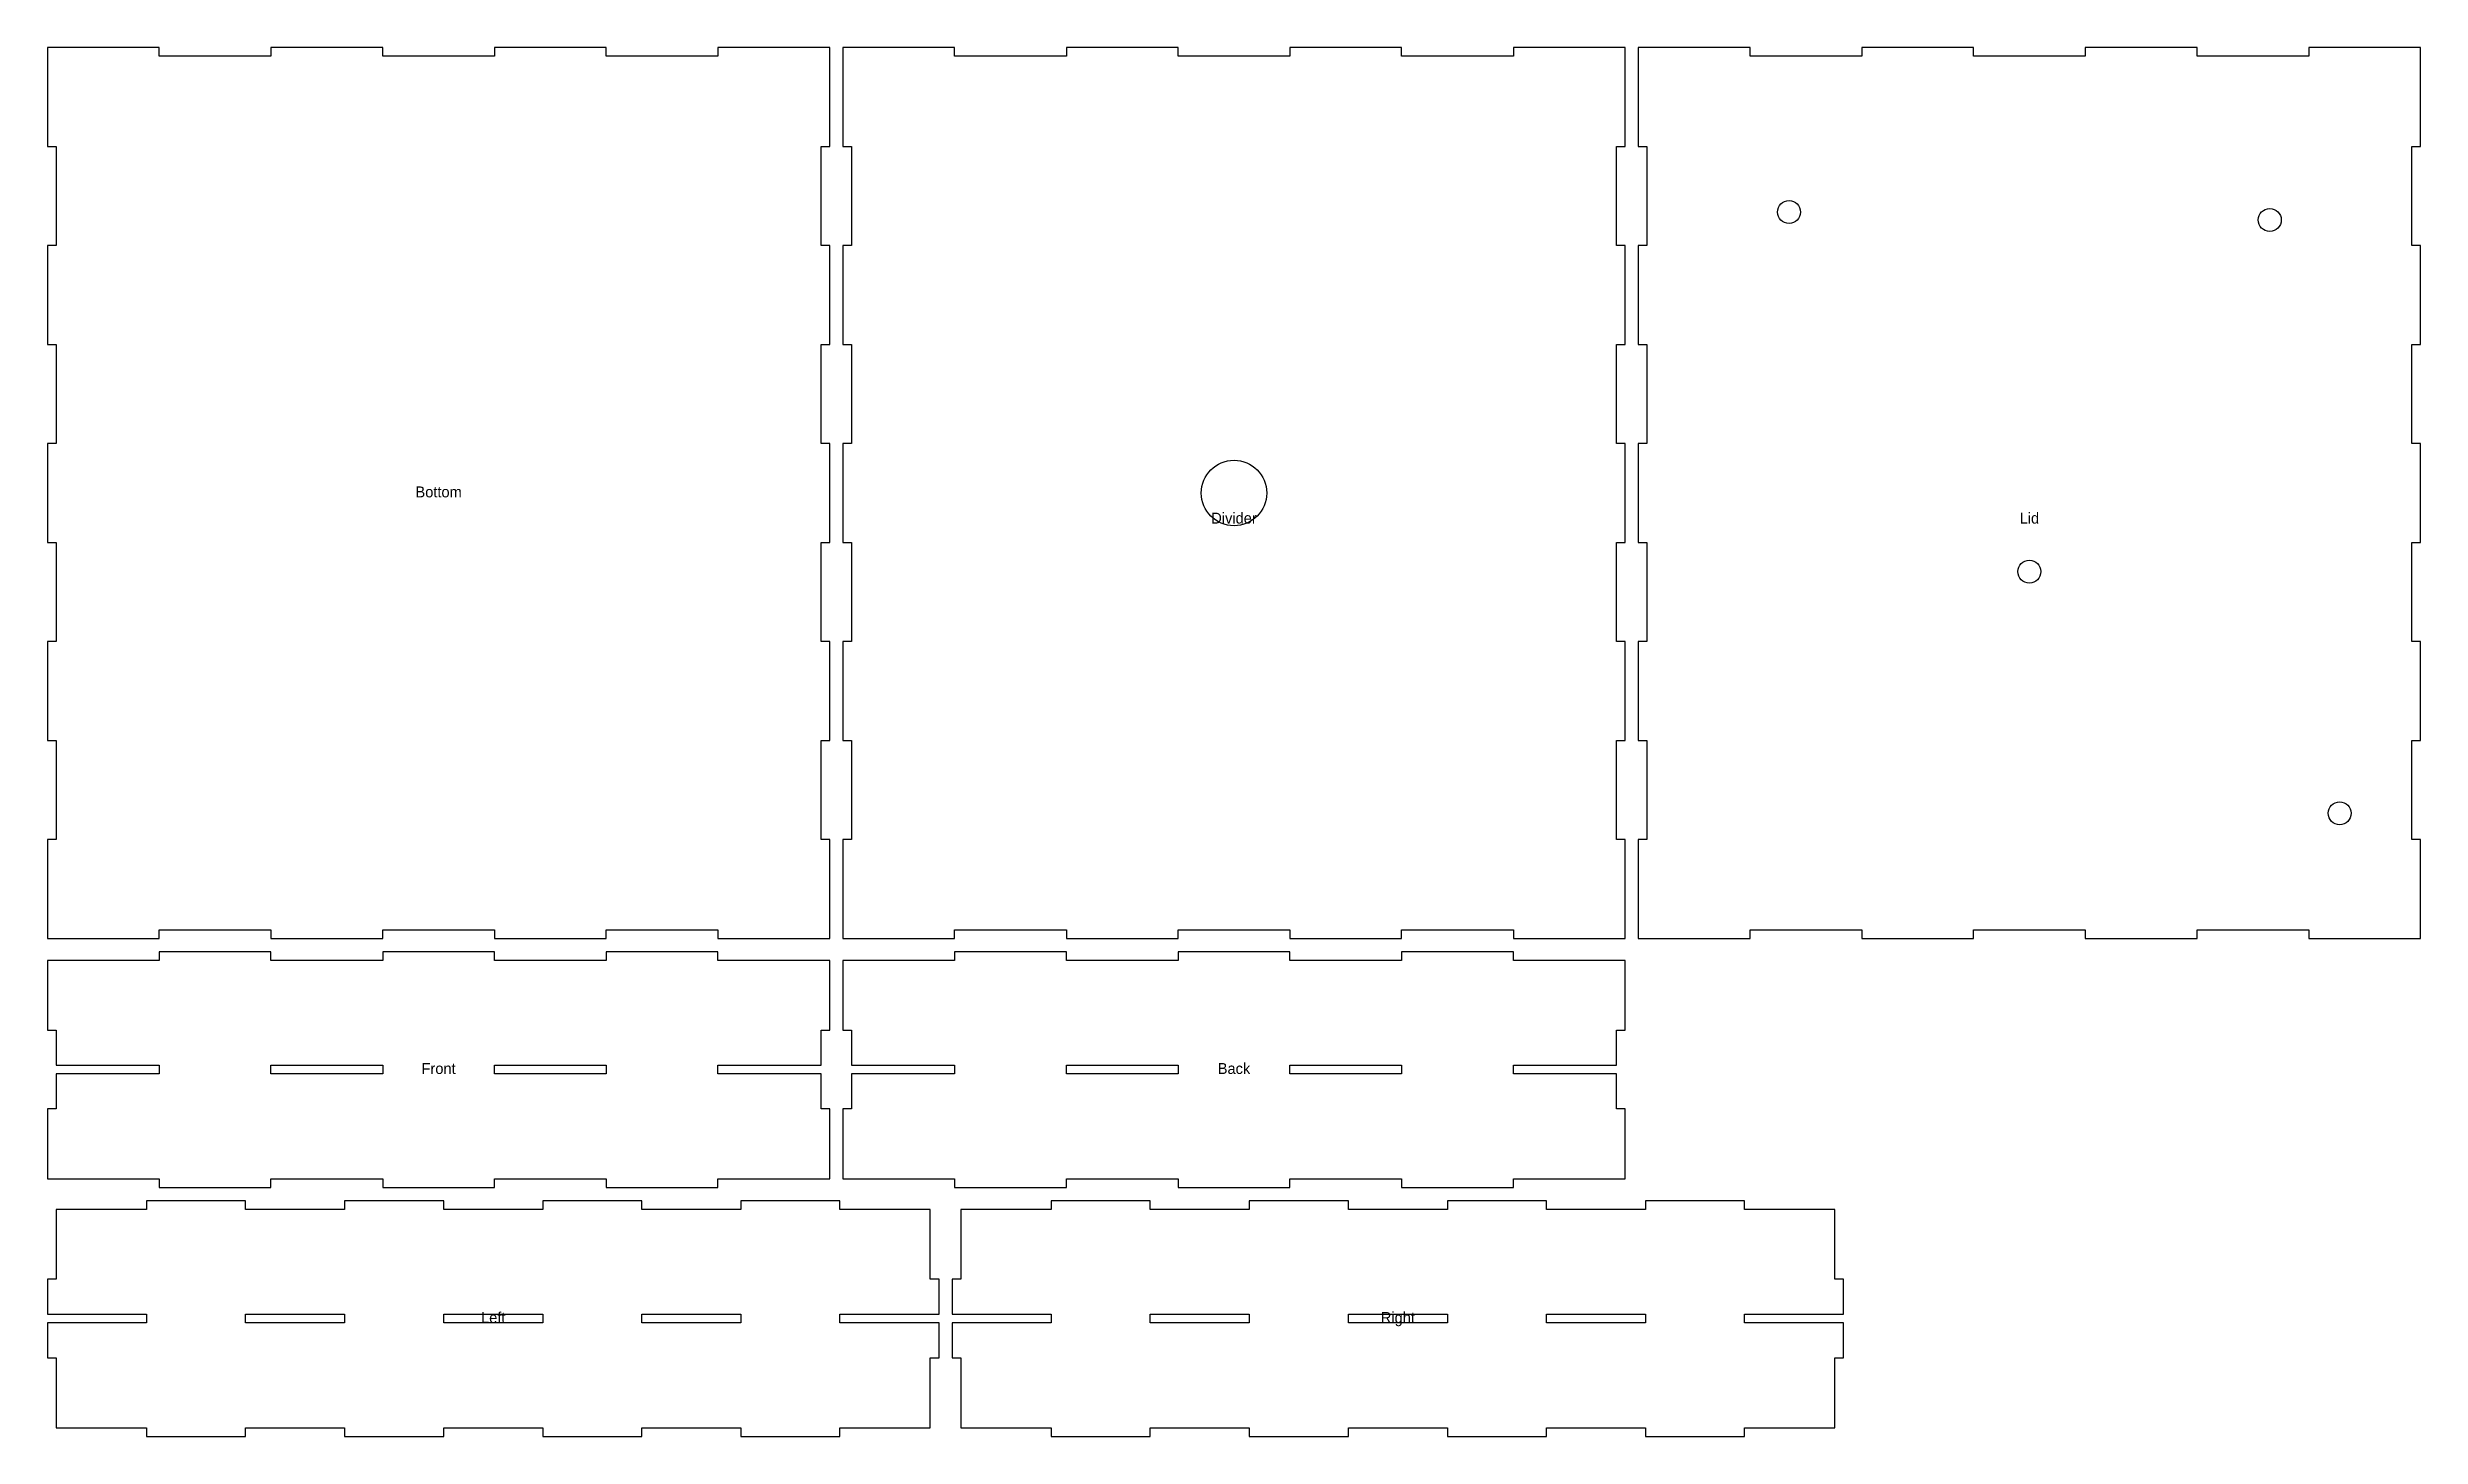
# Model space of a CAD drawing. Header units: millimetres. Extents: x 6 to 1092, y 6 to 642.
import ezdxf
from ezdxf.enums import TextEntityAlignment as Align

# ---------------------------------------------------------------- set-up
doc = ezdxf.new("R2010")
doc.units = ezdxf.units.MM
doc.layers.add('CUT', color=1, linetype='CONTINUOUS')
doc.layers.add('LABELS', color=8, linetype='CONTINUOUS')

msp = doc.modelspace()

# ---------------------------------------------------------------- linework, layer by layer
at = {"layer": 'CUT'}
for points in [[(210.571, 638), (159.429, 638), (159.429, 642), (108.286, 642), (108.286, 638), (57.143, 638), (57.143, 642), (6, 642), (6, 596.667), (10, 596.667), (10, 551.333), (6, 551.333), (6, 506), (10, 506), (10, 460.667), (6, 460.667), (6, 415.333), (10, 415.333), (10, 370), (6, 370), (6, 324.667), (10, 324.667), (10, 279.333), (6, 279.333), (6, 234), (57.143, 234), (57.143, 238), (108.286, 238), (108.286, 234), (159.429, 234), (159.429, 238), (210.571, 238), (210.571, 234), (261.714, 234), (261.714, 238), (312.857, 238), (312.857, 234), (364, 234), (364, 279.333), (360, 279.333), (360, 324.667), (364, 324.667), (364, 370), (360, 370), (360, 415.333), (364, 415.333), (364, 460.667), (360, 460.667), (360, 506), (364, 506), (364, 551.333), (360, 551.333), (360, 596.667), (364, 596.667), (364, 642), (312.857, 642), (312.857, 638), (261.714, 638), (261.714, 642), (210.571, 642)], [(574.571, 638), (523.429, 638), (523.429, 642), (472.286, 642), (472.286, 638), (421.143, 638), (421.143, 642), (370, 642), (370, 596.667), (374, 596.667), (374, 551.333), (370, 551.333), (370, 506), (374, 506), (374, 460.667), (370, 460.667), (370, 415.333), (374, 415.333), (374, 370), (370, 370), (370, 324.667), (374, 324.667), (374, 279.333), (370, 279.333), (370, 234), (421.143, 234), (421.143, 238), (472.286, 238), (472.286, 234), (523.429, 234), (523.429, 238), (574.571, 238), (574.571, 234), (625.714, 234), (625.714, 238), (676.857, 238), (676.857, 234), (728, 234), (728, 279.333), (724, 279.333), (724, 324.667), (728, 324.667), (728, 370), (724, 370), (724, 415.333), (728, 415.333), (728, 460.667), (724, 460.667), (724, 506), (728, 506), (728, 551.333), (724, 551.333), (724, 596.667), (728, 596.667), (728, 642), (676.857, 642), (676.857, 638), (625.714, 638), (625.714, 642), (574.571, 642)], [(938.571, 638), (887.429, 638), (887.429, 642), (836.286, 642), (836.286, 638), (785.143, 638), (785.143, 642), (734, 642), (734, 596.667), (738, 596.667), (738, 551.333), (734, 551.333), (734, 506), (738, 506), (738, 460.667), (734, 460.667), (734, 415.333), (738, 415.333), (738, 370), (734, 370), (734, 324.667), (738, 324.667), (738, 279.333), (734, 279.333), (734, 234), (785.143, 234), (785.143, 238), (836.286, 238), (836.286, 234), (887.429, 234), (887.429, 238), (938.571, 238), (938.571, 234), (989.714, 234), (989.714, 238), (1040.857, 238), (1040.857, 234), (1092, 234), (1092, 279.333), (1088, 279.333), (1088, 324.667), (1092, 324.667), (1092, 370), (1088, 370), (1088, 415.333), (1092, 415.333), (1092, 460.667), (1088, 460.667), (1088, 506), (1092, 506), (1092, 551.333), (1088, 551.333), (1088, 596.667), (1092, 596.667), (1092, 642), (1040.857, 642), (1040.857, 638), (989.714, 638), (989.714, 642), (938.571, 642)], [(159.429, 120), (210.571, 120), (210.571, 124), (261.714, 124), (261.714, 120), (312.857, 120), (312.857, 124), (364, 124), (364, 156), (360, 156), (360, 172), (312.857, 172), (312.857, 176), (360, 176), (360, 192), (364, 192), (364, 224), (312.857, 224), (312.857, 228), (261.714, 228), (261.714, 224), (210.571, 224), (210.571, 228), (159.429, 228), (159.429, 224), (108.286, 224), (108.286, 228), (57.143, 228), (57.143, 224), (6, 224), (6, 192), (10, 192), (10, 176), (57.143, 176), (57.143, 172), (10, 172), (10, 156), (6, 156), (6, 124), (57.143, 124), (57.143, 120), (108.286, 120), (108.286, 124), (159.429, 124)], [(523.429, 120), (574.571, 120), (574.571, 124), (625.714, 124), (625.714, 120), (676.857, 120), (676.857, 124), (728, 124), (728, 156), (724, 156), (724, 172), (676.857, 172), (676.857, 176), (724, 176), (724, 192), (728, 192), (728, 224), (676.857, 224), (676.857, 228), (625.714, 228), (625.714, 224), (574.571, 224), (574.571, 228), (523.429, 228), (523.429, 224), (472.286, 224), (472.286, 228), (421.143, 228), (421.143, 224), (370, 224), (370, 192), (374, 192), (374, 176), (421.143, 176), (421.143, 172), (374, 172), (374, 156), (370, 156), (370, 124), (421.143, 124), (421.143, 120), (472.286, 120), (472.286, 124), (523.429, 124)], [(108.286, 176), (159.429, 176), (159.429, 172), (108.286, 172)], [(210.571, 172), (210.571, 176), (261.714, 176), (261.714, 172)], [(472.286, 176), (523.429, 176), (523.429, 172), (472.286, 172)], [(574.571, 172), (574.571, 176), (625.714, 176), (625.714, 172)], [(142, 6), (187.333, 6), (187.333, 10), (232.667, 10), (232.667, 6), (278, 6), (278, 10), (323.333, 10), (323.333, 6), (368.667, 6), (368.667, 10), (410, 10), (410, 42), (414, 42), (414, 58), (368.667, 58), (368.667, 62), (414, 62), (414, 78), (410, 78), (410, 110), (368.667, 110), (368.667, 114), (323.333, 114), (323.333, 110), (278, 110), (278, 114), (232.667, 114), (232.667, 110), (187.333, 110), (187.333, 114), (142, 114), (142, 110), (96.667, 110), (96.667, 114), (51.333, 114), (51.333, 110), (10, 110), (10, 78), (6, 78), (6, 62), (51.333, 62), (51.333, 58), (6, 58), (6, 42), (10, 42), (10, 10), (51.333, 10), (51.333, 6), (96.667, 6), (96.667, 10), (142, 10)], [(556, 6), (601.333, 6), (601.333, 10), (646.667, 10), (646.667, 6), (692, 6), (692, 10), (737.333, 10), (737.333, 6), (782.667, 6), (782.667, 10), (824, 10), (824, 42), (828, 42), (828, 58), (782.667, 58), (782.667, 62), (828, 62), (828, 78), (824, 78), (824, 110), (782.667, 110), (782.667, 114), (737.333, 114), (737.333, 110), (692, 110), (692, 114), (646.667, 114), (646.667, 110), (601.333, 110), (601.333, 114), (556, 114), (556, 110), (510.667, 110), (510.667, 114), (465.333, 114), (465.333, 110), (424, 110), (424, 78), (420, 78), (420, 62), (465.333, 62), (465.333, 58), (420, 58), (420, 42), (424, 42), (424, 10), (465.333, 10), (465.333, 6), (510.667, 6), (510.667, 10), (556, 10)], [(96.667, 62), (142, 62), (142, 58), (96.667, 58)], [(187.333, 58), (187.333, 62), (232.667, 62), (232.667, 58)], [(323.333, 62), (323.333, 58), (278, 58), (278, 62)], [(510.667, 62), (556, 62), (556, 58), (510.667, 58)], [(601.333, 58), (601.333, 62), (646.667, 62), (646.667, 58)], [(737.333, 62), (737.333, 58), (692, 58), (692, 62)]]:
    msp.add_lwpolyline(points, close=True, dxfattribs=at)
for centre, radius in [((803, 566.633), 5.25), ((1023, 563.012), 5.25), ((549, 438), 15), ((913, 402), 5.25), ((1055, 291.384), 5.25)]:
    msp.add_circle(centre, radius, dxfattribs=at)

# ---------------------------------------------------------------- texts
at = {"layer": 'LABELS'}
for s, p in [('Bottom', (185, 436)), ('Divider', (549, 424)), ('Lid', (913, 424)), ('Front', (185, 172)), ('Back', (549, 172)), ('Left', (210, 58)), ('Right', (624, 58))]:
    msp.add_text(s, height=5, dxfattribs=at).set_placement(p, align=Align.CENTER)

doc.saveas('drawing.dxf')
